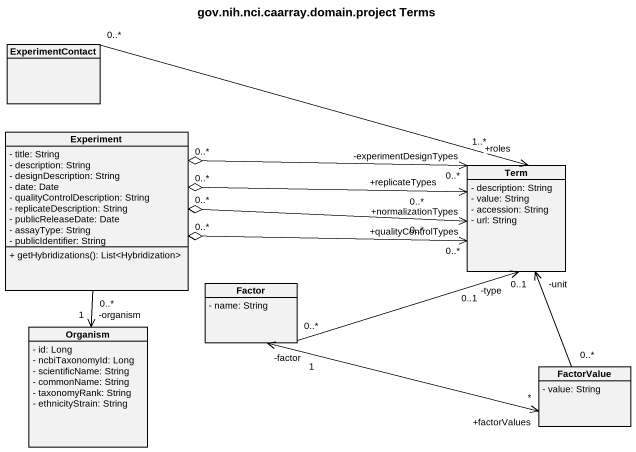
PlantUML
@startuml
title gov.nih.nci.caarray.domain.project Terms
hide circle
hide empty members
skinparam classAttributeIconSize 0
class ExperimentContact
class Experiment {
  - title: String
  - description: String
  - designDescription: String
  - date: Date
  - qualityControlDescription: String
  - replicateDescription: String
  - publicReleaseDate: Date
  - assayType: String
  - publicIdentifier: String
  + getHybridizations(): List<Hybridization>
}
class Term {
  - description: String
  - value: String
  - accession: String
  - url: String
}
class Factor {
  - name: String
}
class Organism {
  - id: Long
  - ncbiTaxonomyId: Long
  - scientificName: String
  - commonName: String
  - taxonomyRank: String
  - ethnicityStrain: String
}
class FactorValue {
  - value: String
}
ExperimentContact "0..*" -right-> "+roles\n1..*" Term
Experiment "0..*" o-right-> "-experimentDesignTypes\n0..*" Term
Experiment "0..*" o-right-> "+qualityControlTypes\n0..*" Term
Experiment "0..*" o-right-> "+normalizationTypes\n0..*" Term
Experiment "0..*" o-right-> "+replicateTypes\n0..*" Term
Experiment "0..*" --> "-organism\n1" Organism
Factor "0..*" -right-> "-type\n0..1" Term
FactorValue "0..*" -up-> "-unit\n0..1" Term
FactorValue "+factorValues\n*" <-left-> "-factor\n1" Factor
@enduml
